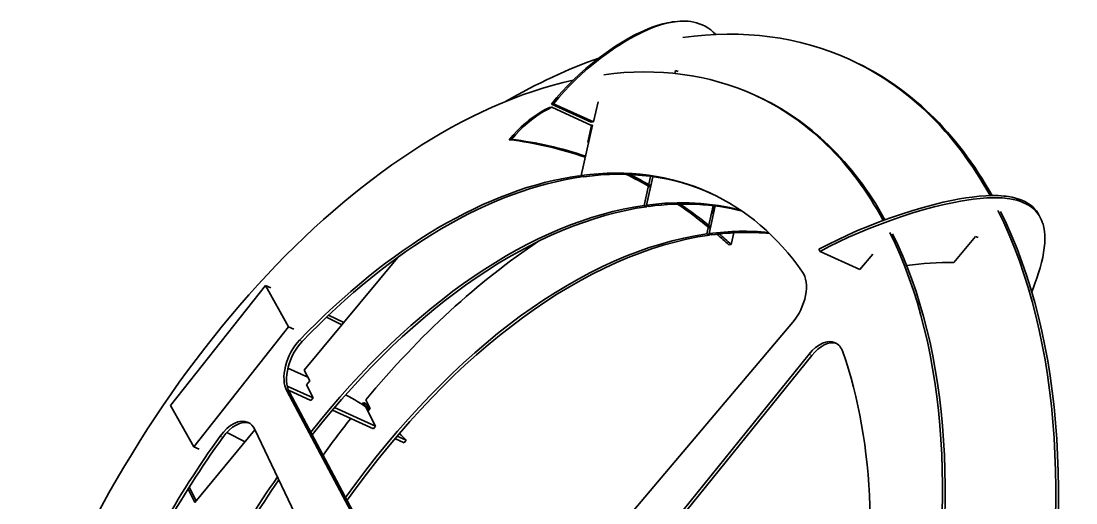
# Model space of a CAD drawing. Extents: x 95 to 1141, y 12 to 831.
# Drawn here: x 141.5 to 239.4, y 365.7 to 410.5 of the extents above; entities that cross this region are included whole.
import ezdxf

# ---------------------------------------------------------------- set-up
doc = ezdxf.new("R2010")
doc.units = 0

msp = doc.modelspace()

# ---------------------------------------------------------------- linework, layer by layer
at = {"color": 7, "lineweight": 35, "ltscale": 0.005361}
for p, q in [((201.964, 410.406), (202.177, 410.435)), ((190.717, 402.777), (190.929, 402.806)), ((190.541, 402.45), (190.753, 402.479)), ((186.808, 399.459), (187.02, 399.488)), ((207.206, 389.691), (207.419, 389.72))]:
    msp.add_line(p, q, dxfattribs=at)
at = {"color": 7, "lineweight": 35, "ltscale": 0.006793}
for p, q in [((218.385, 406.934), (218.632, 406.821)), ((202.488, 405.793), (202.241, 405.906)), ((209.562, 403.63), (209.809, 403.517)), ((193.283, 396.104), (193.53, 395.991)), ((199.341, 393.343), (199.588, 393.23)), ((205.151, 390.693), (205.398, 390.581)), ((205.363, 390.722), (205.61, 390.609)), ((230.356, 390.349), (230.108, 390.462)), ((173.278, 375.014), (173.525, 374.901))]:
    msp.add_line(p, q, dxfattribs=at)
at = {"color": 7, "lineweight": 35, "ltscale": 0.007318}
msp.add_line((202.241, 405.906), (202.177, 405.62), dxfattribs=at)
at = {"color": 7, "lineweight": 35, "ltscale": 0.101893}
for p, q in [((194.425, 401.086), (190.717, 402.777)), ((194.638, 401.115), (190.929, 402.806)), ((194.462, 400.788), (190.753, 402.479))]:
    msp.add_line(p, q, dxfattribs=at)
at = {"color": 7, "lineweight": 35, "ltscale": 0.047985}
msp.add_line((195.055, 402.988), (194.638, 401.115), dxfattribs=at)
at = {"color": 7, "lineweight": 35, "ltscale": 0.119991}
msp.add_line((194.539, 400.817), (193.496, 396.132), dxfattribs=at)
at = {"color": 7, "lineweight": 35, "ltscale": 0.040003}
msp.add_line((194.114, 399.226), (194.462, 400.788), dxfattribs=at)
at = {"color": 7, "lineweight": 35, "ltscale": 0.00536}
msp.add_line((194.425, 401.086), (194.638, 401.115), dxfattribs=at)
at = {"color": 7, "lineweight": 35, "ltscale": 0.00275}
msp.add_line((194.43, 400.802), (194.539, 400.817), dxfattribs=at)
at = {"color": 7, "lineweight": 35, "ltscale": 0.001767}
msp.add_line((194.449, 400.732), (194.514, 400.703), dxfattribs=at)
at = {"color": 7, "lineweight": 35, "ltscale": 0.001768}
for p, q in [((194.178, 399.197), (194.114, 399.226)), ((205.767, 392.537), (205.703, 392.566))]:
    msp.add_line(p, q, dxfattribs=at)
at = {"color": 7, "lineweight": 35, "ltscale": 0.006792}
for p, q in [((193.496, 396.132), (193.743, 396.02)), ((199.553, 393.372), (199.8, 393.259))]:
    msp.add_line(p, q, dxfattribs=at)
at = {"color": 7, "lineweight": 35, "ltscale": 0.002923}
for p, q in [((193.53, 395.991), (193.556, 396.105)), ((199.588, 393.23), (199.613, 393.344)), ((205.398, 390.581), (205.423, 390.695))]:
    msp.add_line(p, q, dxfattribs=at)
at = {"color": 7, "lineweight": 35, "ltscale": 0.06928}
msp.add_line((199.341, 393.343), (199.943, 396.048), dxfattribs=at)
at = {"color": 7, "lineweight": 35, "ltscale": 0.067837}
msp.add_line((199.553, 393.372), (200.143, 396.02), dxfattribs=at)
at = {"color": 7, "lineweight": 35, "ltscale": 0.067283}
msp.add_line((205.151, 390.693), (205.736, 393.32), dxfattribs=at)
at = {"color": 7, "lineweight": 35, "ltscale": 0.065904}
msp.add_line((205.363, 390.722), (205.936, 393.295), dxfattribs=at)
at = {"color": 7, "lineweight": 35, "ltscale": 0.018891}
msp.add_line((205.703, 392.566), (205.867, 393.304), dxfattribs=at)
at = {"color": 7, "lineweight": 35, "ltscale": 0.005612}
for p, q in [((236.068, 392.361), (236.169, 392.16)), ((215.579, 389.268), (215.68, 389.068))]:
    msp.add_line(p, q, dxfattribs=at)
at = {"color": 7, "lineweight": 35, "ltscale": 0.027596}
msp.add_line((207.419, 389.72), (207.659, 390.797), dxfattribs=at)
at = {"color": 7, "lineweight": 35, "ltscale": 0.078263}
msp.add_line((230.108, 390.462), (228.114, 388.049), dxfattribs=at)
at = {"color": 7, "lineweight": 35, "ltscale": 0.101894}
msp.add_line((219.389, 387.377), (215.68, 389.068), dxfattribs=at)
at = {"color": 7, "lineweight": 35, "ltscale": 0.339191}
msp.add_line((167.767, 378.025), (176.411, 388.482), dxfattribs=at)
at = {"color": 7, "lineweight": 35, "ltscale": 0.046937}
msp.add_line((220.585, 388.824), (219.389, 387.377), dxfattribs=at)
at = {"color": 7, "lineweight": 35, "ltscale": 0.355439}
for p, q in [((155.342, 374.743), (164.161, 385.895)), ((166.313, 382.049), (157.495, 370.897))]:
    msp.add_line(p, q, dxfattribs=at)
at = {"color": 7, "lineweight": 35, "ltscale": 0.013586}
for p, q in [((164.655, 385.67), (164.161, 385.895)), ((157.989, 370.671), (157.495, 370.897))]:
    msp.add_line(p, q, dxfattribs=at)
at = {"color": 7, "lineweight": 35, "ltscale": 0.110194}
for p, q in [((166.313, 382.049), (164.161, 385.895)), ((155.342, 374.743), (157.495, 370.897))]:
    msp.add_line(p, q, dxfattribs=at)
at = {"color": 7, "lineweight": 35, "ltscale": 0.03899}
msp.add_line((170.03, 383.148), (171.424, 382.449), dxfattribs=at)
at = {"color": 7, "lineweight": 35, "ltscale": 0.039847}
msp.add_line((169.824, 382.952), (171.249, 382.237), dxfattribs=at)
at = {"color": 7, "lineweight": 35}
for p, q in [((185.598, 349.931), (213.15, 382.493)), ((187.585, 345.989), (214.654, 379.509)), ((187.832, 345.877), (214.901, 379.397)), ((179.404, 351.194), (166.137, 376.106)), ((179.202, 351.926), (166.384, 375.993)), ((172.999, 351.891), (163.168, 372.515))]:
    msp.add_line(p, q, dxfattribs=at)
at = {"color": 7, "lineweight": 35, "ltscale": 0.013585}
msp.add_line((166.808, 381.824), (166.313, 382.049), dxfattribs=at)
at = {"color": 7, "lineweight": 13, "ltscale": 0.006793}
for p, q in [((167.319, 380.802), (167.566, 380.689)), ((214.654, 379.509), (214.901, 379.397)), ((166.137, 376.106), (166.384, 375.993)), ((159.941, 371.876), (160.188, 371.763))]:
    msp.add_line(p, q, dxfattribs=at)
at = {"color": 7, "lineweight": 35, "ltscale": 0.050621}
msp.add_line((168.093, 377.378), (166.251, 378.218), dxfattribs=at)
at = {"color": 7, "lineweight": 35, "ltscale": 0.028061}
msp.add_line((167.767, 378.025), (168.272, 377.022), dxfattribs=at)
at = {"color": 7, "lineweight": 35, "ltscale": 0.065683}
msp.add_line((168.579, 375.458), (166.189, 376.548), dxfattribs=at)
at = {"color": 7, "lineweight": 35, "ltscale": 0.011739}
msp.add_line((168.272, 377.022), (167.973, 376.66), dxfattribs=at)
at = {"color": 7, "lineweight": 35, "ltscale": 0.033674}
msp.add_line((167.973, 376.66), (168.579, 375.458), dxfattribs=at)
at = {"color": 7, "lineweight": 35, "ltscale": 0.057006}
msp.add_line((168.38, 375.216), (166.305, 376.162), dxfattribs=at)
at = {"color": 7, "lineweight": 35, "ltscale": 0.007826}
for p, q in [((168.38, 375.216), (168.579, 375.458)), ((173.682, 374.212), (173.882, 374.453)), ((174.19, 372.568), (174.389, 372.809)), ((177.033, 371.271), (177.232, 371.513))]:
    msp.add_line(p, q, dxfattribs=at)
at = {"color": 7, "lineweight": 35, "ltscale": 0.104733}
msp.add_line((174.389, 372.809), (170.577, 374.547), dxfattribs=at)
at = {"color": 7, "lineweight": 35, "ltscale": 0.02245}
msp.add_line((173.278, 375.014), (173.682, 374.212), dxfattribs=at)
at = {"color": 7, "lineweight": 35, "ltscale": 0.02246}
msp.add_line((173.477, 375.255), (173.882, 374.453), dxfattribs=at)
at = {"color": 7, "lineweight": 35, "ltscale": 0.015302}
msp.add_line((173.525, 374.901), (173.801, 374.354), dxfattribs=at)
at = {"color": 7, "lineweight": 35, "ltscale": 0.104831}
msp.add_line((174.19, 372.568), (170.374, 374.307), dxfattribs=at)
at = {"color": 7, "lineweight": 35, "ltscale": 0.039286}
msp.add_line((173.682, 374.212), (174.389, 372.809), dxfattribs=at)
at = {"color": 7, "lineweight": 35, "ltscale": 0.219322}
msp.add_line((163.185, 372.481), (157.595, 365.719), dxfattribs=at)
at = {"color": 7, "lineweight": 35, "ltscale": 0.047614}
msp.add_line((162.269, 371.373), (160.567, 372.227), dxfattribs=at)
at = {"color": 7, "lineweight": 35, "ltscale": 0.023308}
msp.add_line((176.185, 371.658), (177.033, 371.271), dxfattribs=at)
at = {"color": 7, "lineweight": 35, "ltscale": 0.02321}
msp.add_line((176.388, 371.898), (177.232, 371.513), dxfattribs=at)
at = {"color": 7, "lineweight": 35, "ltscale": 0.03499}
msp.add_line((156.965, 366.969), (157.595, 365.719), dxfattribs=at)
at = {"color": 7, "lineweight": 35, "ltscale": 0.035684}
msp.add_line((157.071, 367.137), (157.714, 365.862), dxfattribs=at)
at = {"color": 7, "lineweight": 35}
for points in [[(201.964, 410.406), (201.747, 410.373), (201.528, 410.333), (201.085, 410.231), (200.636, 410.103), (200.184, 409.951), (199.779, 409.797), (199.373, 409.626), (198.967, 409.44), (198.662, 409.291), (198.358, 409.134), (197.753, 408.801), (197.154, 408.444), (196.822, 408.235), (196.493, 408.021), (196.149, 407.788), (195.809, 407.55), (195.161, 407.071), (194.53, 406.577), (193.92, 406.068), (193.33, 405.546), (192.762, 405.013), (192.217, 404.469), (191.694, 403.915), (191.194, 403.351), (190.717, 402.777)], [(202.177, 410.435), (201.959, 410.402), (201.74, 410.362), (201.297, 410.26), (200.849, 410.132), (200.396, 409.98), (199.992, 409.826), (199.586, 409.655), (199.179, 409.468), (198.875, 409.319), (198.57, 409.163), (197.965, 408.83), (197.366, 408.473), (197.034, 408.264), (196.705, 408.049), (196.362, 407.817), (196.022, 407.578), (195.373, 407.1), (194.743, 406.606), (194.132, 406.096), (193.543, 405.575), (192.975, 405.041), (192.429, 404.498), (191.906, 403.943), (191.406, 403.379), (190.929, 402.806)], [(205.994, 409.248), (205.76, 409.471), (205.517, 409.671), (205.266, 409.848), (205.006, 410.002), (204.739, 410.135), (204.464, 410.245), (204.21, 410.327), (203.95, 410.392), (203.685, 410.44), (203.414, 410.472), (203.237, 410.484), (203.057, 410.491), (202.864, 410.49), (202.67, 410.483), (202.424, 410.464), (202.177, 410.435)], [(190.541, 402.45), (190.147, 402.253), (189.762, 402.038), (189.386, 401.807), (189.02, 401.558), (188.662, 401.292), (188.313, 401.008), (187.918, 400.656), (187.536, 400.281), (187.166, 399.882), (186.808, 399.459)], [(190.753, 402.479), (190.359, 402.282), (189.975, 402.067), (189.599, 401.835), (189.232, 401.587), (188.874, 401.32), (188.526, 401.037), (188.131, 400.685), (187.748, 400.31), (187.378, 399.911), (187.02, 399.488)], [(236.068, 392.361), (235.93, 392.605), (235.773, 392.832), (235.595, 393.041), (235.399, 393.232), (235.184, 393.406), (234.95, 393.563), (234.699, 393.703), (234.43, 393.826), (234.145, 393.933), (233.843, 394.025), (233.525, 394.101), (233.193, 394.162), (232.971, 394.193), (232.743, 394.219), (232.493, 394.24), (232.237, 394.254), (231.962, 394.262), (231.68, 394.263), (231.377, 394.257), (231.067, 394.243), (230.447, 394.198), (229.807, 394.127), (229.225, 394.045), (228.632, 393.947), (228.03, 393.832), (227.573, 393.737), (227.114, 393.635), (226.19, 393.409), (225.263, 393.159), (224.734, 393.006), (224.206, 392.848), (223.16, 392.513), (222.129, 392.159), (221.118, 391.787), (220.129, 391.4), (219.165, 390.999), (218.227, 390.584), (217.317, 390.158), (216.434, 389.719), (215.579, 389.268)], [(236.169, 392.16), (236.031, 392.405), (235.874, 392.631), (235.696, 392.84), (235.5, 393.031), (235.285, 393.205), (235.051, 393.362), (234.8, 393.502), (234.531, 393.626), (234.246, 393.733), (233.944, 393.825), (233.627, 393.901), (233.294, 393.961), (233.072, 393.993), (232.844, 394.018), (232.594, 394.039), (232.338, 394.053), (232.063, 394.061), (231.781, 394.062), (231.478, 394.056), (231.168, 394.043), (230.548, 393.997), (229.908, 393.927), (229.326, 393.845), (228.733, 393.746), (228.131, 393.632), (227.674, 393.537), (227.215, 393.434), (226.291, 393.208), (225.364, 392.958), (224.835, 392.806), (224.307, 392.647), (223.261, 392.313), (222.23, 391.958), (221.219, 391.586), (220.23, 391.199), (219.266, 390.798), (218.328, 390.384), (217.418, 389.957), (216.535, 389.519), (215.68, 389.068)], [(235.344, 385.323), (235.501, 385.715), (235.646, 386.097), (235.823, 386.593), (235.982, 387.072), (236.121, 387.534), (236.254, 388.034), (236.364, 388.512), (236.449, 388.97), (236.511, 389.407), (236.549, 389.823), (236.564, 390.218), (236.555, 390.592), (236.523, 390.946), (236.468, 391.28), (236.432, 391.439), (236.391, 391.593), (236.327, 391.791), (236.253, 391.98), (236.169, 392.16)]]:
    msp.add_lwpolyline(points, dxfattribs=at)
for centre, radius, start, end in [((182.718, 365.731), 33.975, 70.83356, 83.0863), ((182.929, 365.756), 33.98, 71.17584, 83.08573), ((181.623, 363.28), 36.662, 60.04936, 63.98752), ((181.855, 363.349), 36.618, 60.37502, 63.84784), ((178.429, 358.339), 42.55, 50.54493, 55.65178), ((178.706, 358.458), 42.438, 50.83994, 55.59934), ((175.451, 354.711), 47.244, 47.76584, 49.56153), ((175.659, 354.736), 47.25, 47.76592, 49.55182), ((228.088, 356.729), 31.321, 89.95314, 98.01526), ((161.376, 356.53), 21.762, 55.11598, 61.95251), ((157.695, 351.949), 27.649, 45.03906, 46.8927)]:
    msp.add_arc(centre, radius, start, end, dxfattribs=at)
for centre, major_axis, start_param, end_param in [((187.271, 338.692), (-31.112, -68.243), 3.141532, 3.491923), ((187.271, 338.692), (-31.112, -68.243), 3.651369, 3.824276), ((187.271, 338.692), (-31.112, -68.243), 2.735347, 3.141532), ((187.518, 338.58), (-31.112, -68.243), 2.738012, 3.141532), ((181.213, 341.454), (-28.346, -62.177), 3.141532, 3.489484), ((181.213, 341.454), (-28.346, -62.177), 3.553969, 4.858312), ((181.213, 341.454), (-28.346, -62.177), 2.732064, 3.141532), ((181.461, 341.341), (-28.346, -62.177), 2.736333, 3.141532), ((181.213, 341.454), (-24.198, -53.078), 3.49478, 4.171427), ((181.461, 341.341), (-24.198, -53.078), 3.49478, 4.171427), ((181.213, 341.454), (-24.198, -53.078), 3.141556, 3.489066), ((181.461, 341.341), (-24.198, -53.078), 3.145615, 3.489066), ((181.213, 341.454), (-24.198, -53.078), 2.812419, 3.141556), ((187.271, 338.693), (-24.198, -53.078), 3.49478, 4.312566), ((187.518, 338.58), (-24.198, -53.078), 3.49478, 4.315828), ((187.271, 338.693), (-24.198, -53.078), 3.240311, 3.489066), ((187.518, 338.58), (-24.198, -53.078), 3.244354, 3.489066), ((187.271, 338.692), (-31.112, -68.243), 1.928022, 2.704303), ((187.518, 338.58), (-31.112, -68.243), 1.928526, 2.704303), ((193.081, 336.044), (-24.198, -53.078), 3.335799, 3.489066), ((193.081, 336.044), (-24.198, -53.078), 3.49478, 4.389341), ((193.328, 335.931), (-24.198, -53.078), 3.49478, 4.392617), ((193.081, 336.044), (-26.963, -59.144), 3.88984, 4.274757), ((193.328, 335.931), (-24.198, -53.078), 3.339908, 3.489066), ((181.213, 341.454), (-28.346, -62.177), 1.928439, 2.704086), ((181.461, 341.341), (-28.346, -62.177), 1.929548, 2.704086), ((212.175, 384.539), (-1.383, -3.033), 1.118275, 2.812419), ((168.113, 378.554), (-1.383, -3.033), 4.171427, 5.865571), ((168.36, 378.441), (-1.383, -3.033), 4.171427, 5.865571), ((215.699, 377.547), (-1.383, -3.033), 3.141549, 4.294774), ((215.946, 377.434), (-1.383, -3.033), 3.211958, 4.294774), ((215.699, 377.547), (-1.383, -3.033), 2.600631, 3.141549), ((181.213, 341.454), (-24.198, -53.078), 1.960111, 2.600631), ((193.081, 336.044), (-26.963, -59.143), 4.279885, 4.283551), ((161.157, 370.138), (-1.383, -3.033), 3.141638, 4.383215), ((161.404, 370.025), (-1.383, -3.033), 3.212288, 4.383215), ((193.081, 336.044), (-26.963, -59.143), 4.31097, 4.379618), ((161.157, 370.138), (-1.383, -3.033), 2.689071, 3.141638), ((181.213, 341.454), (-24.198, -53.078), 4.383215, 4.562645), ((181.461, 341.341), (-24.198, -53.078), 4.383215, 4.56332), ((187.271, 338.693), (-24.198, -53.078), 4.405392, 4.578401), ((187.518, 338.58), (-24.198, -53.078), 4.408946, 4.579013)]:
    msp.add_ellipse(centre, major_axis=major_axis, ratio=0.579254, start_param=start_param, end_param=end_param, dxfattribs=at)

doc.saveas('drawing.dxf')
